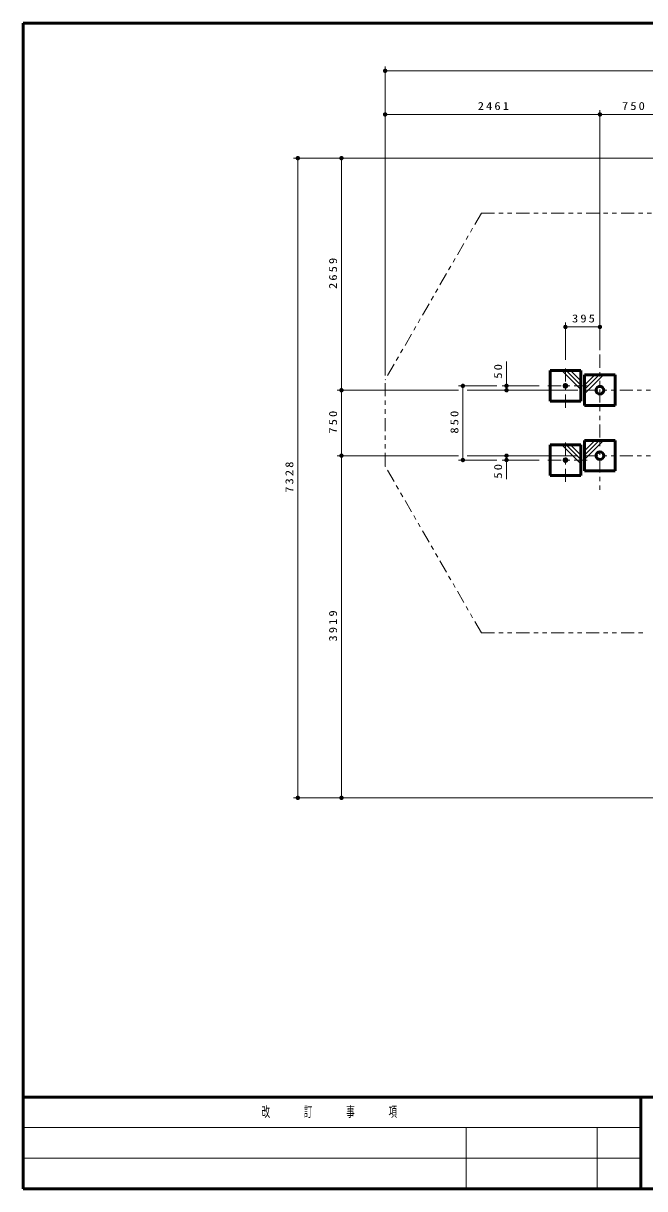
# Model space of a CAD drawing. Units: millimetres on the paper, scale 1:50. Extents: x -385 to 0, y -594 to 267.
# Drawn here: x -385 to -242.6, y -594 to -327 of the extents above; entities that cross this region are included whole.
import ezdxf

# ---------------------------------------------------------------- set-up
doc = ezdxf.new("R2010")
doc.units = ezdxf.units.MM
doc.linetypes.add('USER2', pattern=[6, 3, -1, 1, -1])
doc.linetypes.add('USER3', pattern=[8, 3, -1, 1, -1, 1, -1])
doc.layers.add('LY_1', color=140, linetype='Continuous', lineweight=50)
doc.styles.add('ＭＳ ゴシック', font='')
doc.styles.get('ＭＳ ゴシック').set_extended_font_data('MS Gothic')

# ---------------------------------------------------------------- blocks, each defined once
blk = doc.blocks.new('filled_dot')
at = {"color": 0, "linetype": 'Continuous', "lineweight": -2, "const_width": 1.25}
blk.add_lwpolyline([(-0.625, 0, 1), (0.625, 0, 1)], format="xyb", close=True, dxfattribs=at)

msp = doc.modelspace()

# ---------------------------------------------------------------- linework, layer by layer
at = {"layer": 'LY_1', "color": 7}
for p, q in [((0, -327), (-385, -327)), ((-385, -327), (-385, -594)), ((-385, -573), (0, -573)), ((-385, -594), (0, -594))]:
    msp.add_line(p, q, dxfattribs=at)
at = {"layer": 'LY_1', "color": 7, "lineweight": 13}
for p, q in [((-302.094, -346.887), (-302.094, -336.887)), ((-302.094, -337.887), (-60.495, -337.887)), ((-302.094, -407.692), (-302.094, -346.887)), ((-252.875, -395.564), (-252.875, -346.887)), ((-302.094, -347.887), (-252.875, -347.887)), ((-252.875, -347.887), (-237.875, -347.887)), ((-313.094, -357.887), (-323.094, -357.887)), ((-322.094, -504.444), (-322.094, -357.887)), ((-221.44, -357.887), (-313.094, -357.887)), ((-312.094, -411.064), (-312.094, -357.887)), ((-260.775, -404.064), (-260.775, -395.564)), ((-260.775, -396.564), (-252.875, -396.564)), ((-252.875, -401.897), (-252.875, -395.564)), ((-274.275, -411.064), (-274.275, -404.501)), ((-257.275, -410.908), (-261.619, -406.564)), ((-257.275, -409.918), (-260.629, -406.564)), ((-257.275, -408.928), (-259.639, -406.564)), ((-256.375, -409.928), (-254.011, -407.564)), ((-256.375, -410.918), (-253.021, -407.564)), ((-256.375, -411.908), (-252.031, -407.564)), ((-285.275, -411.064), (-313.094, -411.064)), ((-312.094, -426.064), (-312.094, -411.064)), ((-276.478, -410.064), (-285.275, -410.064)), ((-284.275, -427.064), (-284.275, -410.064)), ((-275.275, -411.064), (-283.275, -411.064)), ((-266.775, -410.064), (-275.275, -410.064)), ((-257.941, -411.064), (-275.275, -411.064)), ((-257.275, -427.908), (-261.619, -423.564)), ((-257.275, -426.918), (-260.629, -423.564)), ((-257.275, -425.928), (-259.639, -423.564)), ((-256.375, -424.928), (-254.011, -422.564)), ((-256.375, -425.918), (-253.021, -422.564)), ((-256.375, -426.908), (-252.031, -422.564)), ((-285.275, -426.064), (-313.094, -426.064)), ((-312.094, -504.444), (-312.094, -426.064)), ((-276.478, -427.064), (-285.275, -427.064)), ((-275.275, -426.064), (-283.275, -426.064)), ((-257.941, -426.064), (-275.275, -426.064)), ((-266.775, -427.064), (-275.275, -427.064)), ((-274.275, -431.404), (-274.275, -426.064)), ((-313.094, -504.444), (-323.094, -504.444)), ((-217.753, -504.444), (-313.094, -504.444)), ((-385, -580), (-243.5, -580)), ((-283.5, -580), (-283.5, -594)), ((-253.5, -580), (-253.5, -594)), ((-385, -587), (-243.5, -587))]:
    msp.add_line(p, q, dxfattribs=at)
at = {"layer": 'LY_1', "color": 7, "linetype": 'USER3', "lineweight": 13}
for p, q in [((-280.036, -370.487), (-302.094, -408.692)), ((-280.036, -370.487), (-233.04, -370.487)), ((-252.875, -402.897), (-252.875, -434.23)), ((-302.094, -428.436), (-302.094, -408.692)), ((-157.313, -411.064), (-256.941, -411.064)), ((-157.313, -426.064), (-256.941, -426.064)), ((-280.036, -466.64), (-302.094, -428.436)), ((-280.036, -466.64), (-242.075, -466.64))]:
    msp.add_line(p, q, dxfattribs=at)
at = {"layer": 'LY_1', "color": 7, "linetype": 'USER2', "lineweight": 13}
for p, q in [((-260.775, -415.064), (-260.775, -405.064)), ((-255.775, -410.064), (-265.775, -410.064)), ((-260.775, -432.064), (-260.775, -422.064)), ((-255.775, -427.064), (-265.775, -427.064))]:
    msp.add_line(p, q, dxfattribs=at)
at = {"layer": 'LY_1'}
for p, q in [((-264.275, -406.564), (-257.275, -406.564)), ((-264.275, -413.564), (-264.275, -406.564)), ((-257.275, -406.564), (-257.275, -413.564)), ((-256.375, -407.564), (-256.375, -414.564)), ((-249.375, -407.564), (-256.375, -407.564)), ((-249.375, -414.564), (-249.375, -407.564)), ((-257.275, -413.564), (-264.275, -413.564)), ((-256.375, -414.564), (-249.375, -414.564)), ((-264.275, -430.564), (-264.275, -423.564)), ((-264.275, -423.564), (-257.275, -423.564)), ((-257.275, -423.564), (-257.275, -430.564)), ((-256.375, -422.564), (-256.375, -429.564)), ((-249.375, -422.564), (-256.375, -422.564)), ((-249.375, -429.564), (-249.375, -422.564)), ((-256.375, -429.564), (-249.375, -429.564)), ((-257.275, -430.564), (-264.275, -430.564)), ((-243.5, -573), (-243.5, -594))]:
    msp.add_line(p, q, dxfattribs=at)
for centre, radius in [((-260.775, -410.064), 0.34), ((-252.875, -411.064), 0.891), ((-252.875, -411.064), 0.891), ((-260.775, -427.064), 0.34), ((-252.875, -426.064), 0.891), ((-252.875, -426.064), 0.891)]:
    msp.add_circle(centre, radius, dxfattribs=at)

# ---------------------------------------------------------------- block references
at = {"layer": 'LY_1', "color": 7, "lineweight": 13, "xscale": 0.4, "yscale": 0.4}
for p in [(-302.094, -337.887), (-302.094, -347.887), (-252.875, -347.887), (-260.775, -396.564)]:
    msp.add_blockref('filled_dot', p, dxfattribs=at)
for p, rotation in [((-252.875, -347.887), 180), ((-322.094, -357.887), 270), ((-312.094, -357.887), 270), ((-252.875, -396.564), 180), ((-312.094, -411.064), 90), ((-312.094, -411.064), 270), ((-284.275, -410.064), 270), ((-274.275, -410.064), 270), ((-274.275, -411.064), 90), ((-312.094, -426.064), 270), ((-312.094, -426.064), 90), ((-284.275, -427.064), 90), ((-274.275, -426.064), 270), ((-274.275, -427.064), 90), ((-322.094, -504.444), 90), ((-312.094, -504.444), 90)]:
    msp.add_blockref('filled_dot', p, dxfattribs=dict(at, rotation=rotation))

# ---------------------------------------------------------------- texts
at = {"layer": 'LY_1', "color": 7, "style": 'ＭＳ ゴシック'}
for s, insert, char_height, attachment_point in [('\\T1.33;\\W1.15;2461', (-277.057, -346.887), 1.833, 8), ('\\T1.33;\\W1.15;750', (-244.96, -346.887), 1.833, 8), ('\\T1.33;\\W1.15;395', (-256.409, -395.564), 1.833, 8), ('\\T1.64;\\W0.6;改\u3000\u3000訂\u3000\u3000事\u3000\u3000項', (-314.25, -576.5), 2.346, 5)]:
    msp.add_mtext(s, dxfattribs=dict(at, insert=insert, char_height=char_height, attachment_point=attachment_point))
at = {"layer": 'LY_1', "color": 7, "char_height": 1.833, "attachment_point": 8, "rotation": 90, "style": 'ＭＳ ゴシック'}
for s, insert in [('\\T1.33;\\W1.15;2659', (-313.094, -384.059)), ('\\T1.34;\\W1.15;50', (-275.275, -406.501)), ('\\T1.33;\\W1.15;750', (-313.094, -418.149)), ('\\T1.33;\\W1.15;850', (-285.275, -418.149)), ('\\T1.33;\\W1.15;7328', (-323.094, -430.749)), ('\\T1.34;\\W1.15;50', (-275.275, -429.404)), ('\\T1.33;\\W1.15;3919', (-313.094, -464.826))]:
    msp.add_mtext(s, dxfattribs=dict(at, insert=insert))

doc.saveas('drawing.dxf')
